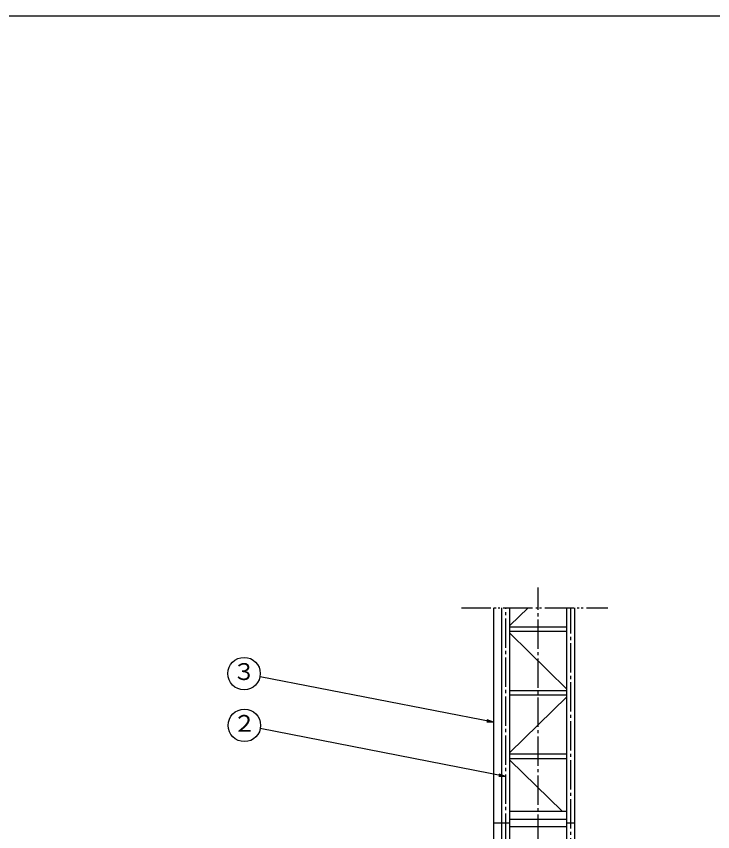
# Model space of a CAD drawing. Units: millimetres, scale not verified. Extents: x -15900 to 15420, y -11200 to 10886.
# Drawn here: x -4689 to 3889, y 846 to 10886 of the extents above; entities that cross this region are included whole.
import ezdxf
from ezdxf.enums import TextEntityAlignment as Align

# ---------------------------------------------------------------- set-up
doc = ezdxf.new("R2010")
doc.units = ezdxf.units.MM
doc.header["$LTSCALE"] = 40
doc.linetypes.add('CHAIN2', pattern=[12, 9, -1, 1, -1])
doc.linetypes.add('DOUBLE_CHAIN2', pattern=[12.8, 9, -1, 0.6, -0.6, 0.6, -1])
doc.layers.add('0-0_1', color=1, linetype='Continuous')
doc.styles.add('ＭＳ ゴシック', font='')
doc.styles.get('ＭＳ ゴシック').set_extended_font_data('MS Gothic')

# ---------------------------------------------------------------- blocks, each defined once
blk = doc.blocks.new('D3')
at = {"layer": '0-0_1', "color": 5}
for q in [(15137.34, 13996.9), (18075.82, 13407.18), (18081.24, 13434.87)]:
    blk.add_line((18157.04, 13405.65), q, dxfattribs=at)
blk.add_circle((14941.07, 14035.33), 200, dxfattribs=at)
at = {"layer": '0-0_1', "color": 7, "style": 'ＭＳ ゴシック'}
blk.add_text('２', height=207.4, dxfattribs=at).set_placement((14799.65, 13893.91), align=Align.BOTTOM_LEFT)
blk = doc.blocks.new('D4')
at = {"layer": '0-0_1', "color": 5}
for q in [(15133.45, 14635.07), (17927.95, 14077.04), (17933.34, 14104.74)]:
    blk.add_line((18009.17, 14075.61), q, dxfattribs=at)
blk.add_circle((14937.13, 14673.26), 200, dxfattribs=at)
at = {"layer": '0-0_1', "color": 7, "style": 'ＭＳ ゴシック'}
blk.add_text('３', height=207.4, dxfattribs=at).set_placement((14795.71, 14531.84), align=Align.BOTTOM_LEFT)

msp = doc.modelspace()

# ---------------------------------------------------------------- linework, layer by layer
at = {"layer": '0-0_1', "color": 2, "linetype": 'CHAIN2'}
for p, q in [((1741.48, -10341.9), (1741.48, 3853.97)), ((1341.48, 711.44), (1341.48, 3604.46)), ((2141.49, -10153.56), (2141.49, 3604.46))]:
    msp.add_line(p, q, dxfattribs=at)
at = {"layer": '0-0_1', "color": 2, "linetype": 'DOUBLE_CHAIN2'}
msp.add_line((796.98, 3604.46), (2599.7, 3604.46), dxfattribs=at)
at = {"layer": '0-0_1'}
for p, q in [((1192.88, 711.44), (1192.88, 3604.46)), ((1292.88, 711.44), (1292.88, 3604.46)), ((1390.08, 3385.68), (1615.12, 3604.46)), ((1390.08, 711.44), (1390.08, 3604.46)), ((2092.88, -10044.56), (2092.88, 3604.46)), ((2190.08, -10044.56), (2190.08, 3604.46)), ((2092.88, 3365.64), (1390.08, 3365.64)), ((2092.88, 3311.24), (1390.08, 3311.24)), ((2092.88, 2603.01), (1390.08, 3290.87)), ((2092.88, 2582.64), (1390.08, 2582.64)), ((2092.88, 2528.24), (1390.08, 2528.24)), ((1390.08, 1820), (2092.88, 2507.86)), ((2092.88, 1799.64), (1390.08, 1799.64)), ((2092.88, 1745.24), (1390.08, 1745.24)), ((2033.73, 1099.44), (1390.08, 1725.19)), ((1390.08, 1099.44), (2092.88, 1099.44)), ((1192.88, 955.44), (1390.08, 955.44)), ((1390.08, 999.44), (2092.88, 999.44)), ((1390.08, 911.44), (2092.88, 911.44)), ((2092.88, 955.44), (2190.08, 955.44))]:
    msp.add_line(p, q, dxfattribs=at)
at = {"layer": '0-0_1', "color": 7}
msp.add_lwpolyline([(-15900, -11200), (15420, -11200), (15420, 10886.4), (-15900, 10886.4)], close=True, dxfattribs=at)

# ---------------------------------------------------------------- block references
at = {"layer": '0-0_1'}
for name in ['D4', 'D3']:
    msp.add_blockref(name, (-16820, -11880), dxfattribs=at)

doc.saveas('drawing.dxf')
